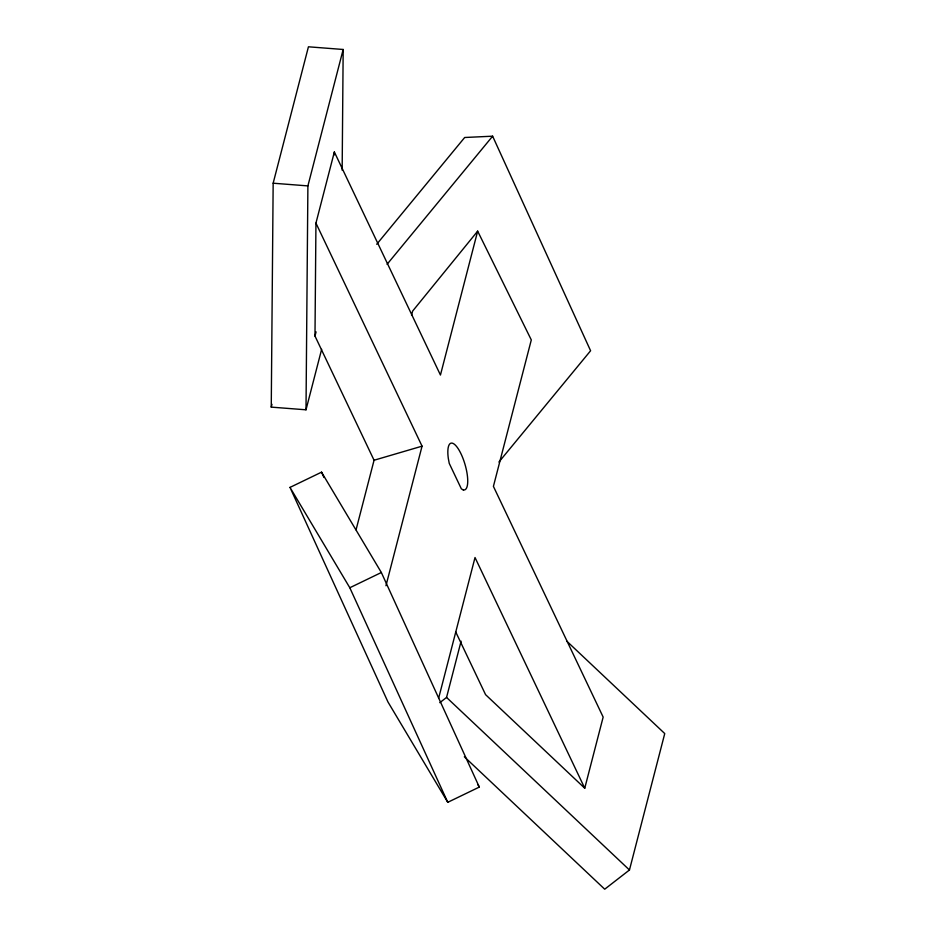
<?xml version="1.0" encoding="UTF-8"?>
<svg xmlns="http://www.w3.org/2000/svg" width="936" height="936" viewBox="0 0 936 936"><rect width="100%" height="100%" fill="white"/><g stroke="black" fill="none" stroke-linecap="round" stroke-linejoin="round"><path stroke-width="1.4" d="M321.633 349.339L306.002 409.804L271.253 407.125L273.16 183.21L308.435 46.8L343.173 49.479L342.155 170.165M306.002 409.804L307.897 185.901L343.173 49.479M356.054 529.823L374.061 460.243L314.987 336.059L315.947 223.119L334.351 151.983L440.446 375.032L477.664 231.145L531.297 339.932L493.412 486.381L603.158 717.081L584.754 788.217L485.562 694.641L455.668 631.812M334.327 154.885L334.351 151.983M271.253 407.125L271.978 404.317M314.987 336.059L316.075 331.87M411.547 315.256L412.636 311.08L477.664 231.145M385.96 585.737L422.054 446.168L315.947 223.119M438.621 698.268L475.02 557.528L584.754 788.217M439.803 702.679L446.554 697.437L461.097 641.183M464.338 756.779L604.715 889.2L629.46 869.989L664.747 733.567L566.912 641.277M376.717 244.261L464.677 137.498L492.628 136.188L590.593 350.754L498.923 462.01M387.071 264.303L492.628 136.188M289.996 487.399L321.539 472.165L381.35 572.516L479.314 787.082L447.771 802.304L387.96 701.965L289.996 487.399L349.807 587.75L447.771 802.304M349.807 587.75L381.35 572.516M374.061 460.243L422.054 446.168M273.16 183.21L307.897 185.901M446.554 697.437L629.46 869.989M477.816 784.567L479.314 787.082M321.539 472.165L323.95 477.465M463.25 489.914L461.354 488.849L449.245 463.39L448.332 458.535A24.348 7.535 73.7 0 1 453.843 443.875A24.348 7.535 73.7 0 1 466.549 470.597A24.348 7.535 73.7 0 1 463.25 489.914"/></g></svg>
